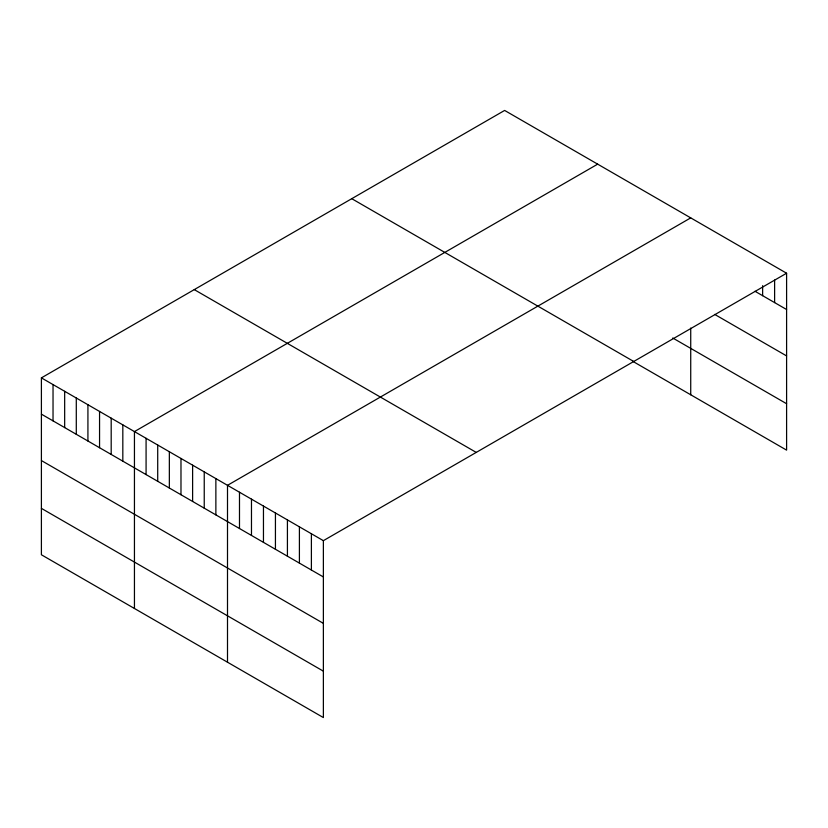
<?xml version="1.0" encoding="UTF-8"?>
<svg xmlns="http://www.w3.org/2000/svg" width="828" height="828" viewBox="0 0 828 828"><rect width="100%" height="100%" fill="white"/><g stroke="black" fill="none" stroke-linecap="round" stroke-linejoin="round"><path stroke-width="1.24" d="M786.6 273.23L323.375 540.663L323.375 717.565L41.4 554.77L41.4 377.868L504.625 110.434L786.6 273.23L786.6 450.132L632.571 361.205M597.681 164.151L134.446 431.595L134.446 608.497M690.728 217.878L227.503 485.322L227.503 662.224M755.001 291.27L786.6 309.517M714.699 314.402L786.6 355.916M672.75 338L786.6 403.722M351.765 198.689L633.73 361.484M194.269 289.614L476.235 452.409M41.4 377.868L323.375 540.663M41.4 414.155L323.375 576.95M41.4 460.565L323.375 623.36M41.4 508.371L323.375 671.166M774.615 280.071L774.615 302.593M762.629 285.67L762.629 295.679M690.728 328.054L690.728 394.78M311.39 533.75L311.39 570.037M299.405 526.825L299.405 563.112M287.419 519.912L287.419 556.199M275.434 512.987L275.434 549.285M263.459 506.074L263.459 542.361M251.474 499.149L251.474 535.447M239.489 492.236L239.489 528.523M215.87 478.605L215.87 514.892M204.237 471.888L204.237 508.175M192.613 465.17L192.613 501.457M180.98 458.453L180.98 494.74M169.347 451.736L169.347 488.023M157.713 445.029L157.713 481.316M146.08 438.312L146.08 474.599M122.823 424.878L122.823 461.165M111.19 418.161L111.19 454.448M99.557 411.444L99.557 447.731M87.923 404.737L87.923 441.024M76.29 398.02L76.29 434.307M64.667 391.302L64.667 427.59M53.033 384.585L53.033 420.872"/></g></svg>
